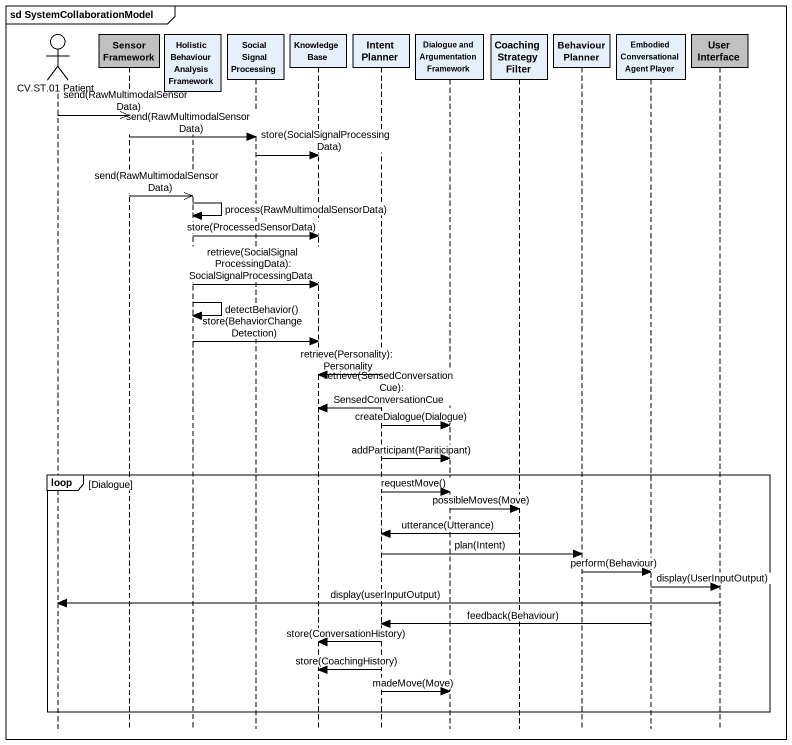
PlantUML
@startuml
mainframe sd SystemCollaborationModel
hide footbox
actor "CV.ST.01 Patient" as CV_ST_01_Patient
participant "Sensor Framework" as Sensor_Framework #C0C0C0
participant "Holistic Behaviour Analysis Framework" as Holistic_Behaviour_Analysis
participant "Social Signal Processing" as Social_Signal_Processing
participant "Knowledge Base" as Knowledge_Base
participant "Intent Planner" as Intent_Planner
participant "Dialogue and Argumentation Framework" as Dialogue_and_Argumentation
participant "Coaching Strategy Filter" as Coaching_Strategy_Filter
participant "Behaviour Planner" as Behaviour_Planner
participant "Embodied Conversational Agent Player" as Embodied_Conversational
participant "User Interface" as User_Interface #C0C0C0

CV_ST_01_Patient ->> Sensor_Framework : send(RawMultimodalSensorData)
Sensor_Framework -> Social_Signal_Processing : send(RawMultimodalSensorData)
Social_Signal_Processing -> Knowledge_Base : store(SocialSignalProcessingData)
Sensor_Framework ->> Holistic_Behaviour_Analysis : send(RawMultimodalSensorData)
Holistic_Behaviour_Analysis -> Holistic_Behaviour_Analysis : process(RawMultimodalSensorData)
Holistic_Behaviour_Analysis -> Knowledge_Base : store(ProcessedSensorData)
Holistic_Behaviour_Analysis -> Knowledge_Base : retrieve(SocialSignalProcessingData): SocialSignalProcessingData
Holistic_Behaviour_Analysis -> Holistic_Behaviour_Analysis : detectBehavior()
Holistic_Behaviour_Analysis -> Knowledge_Base : store(BehaviorChangeDetection)
Intent_Planner -> Knowledge_Base : retrieve(Personality): Personality
Intent_Planner -> Knowledge_Base : retrieve(SensedConversationCue): SensedConversationCue
Intent_Planner -> Dialogue_and_Argumentation : createDialogue(Dialogue)
Intent_Planner -> Dialogue_and_Argumentation : addParticipant(Pariticipant)
loop Dialogue
  Intent_Planner -> Dialogue_and_Argumentation : requestMove()
  Dialogue_and_Argumentation -> Coaching_Strategy_Filter : possibleMoves(Move)
  Coaching_Strategy_Filter -> Intent_Planner : utterance(Utterance)
  Intent_Planner -> Behaviour_Planner : plan(Intent)
  Behaviour_Planner -> Embodied_Conversational : perform(Behaviour)
  Embodied_Conversational -> User_Interface : display(UserInputOutput)
  User_Interface -> CV_ST_01_Patient : display(userInputOutput)
  Embodied_Conversational -> Intent_Planner : feedback(Behaviour)
  Intent_Planner -> Knowledge_Base : store(ConversationHistory)
  Intent_Planner -> Knowledge_Base : store(CoachingHistory)
  Intent_Planner -> Dialogue_and_Argumentation : madeMove(Move)
end
@enduml
